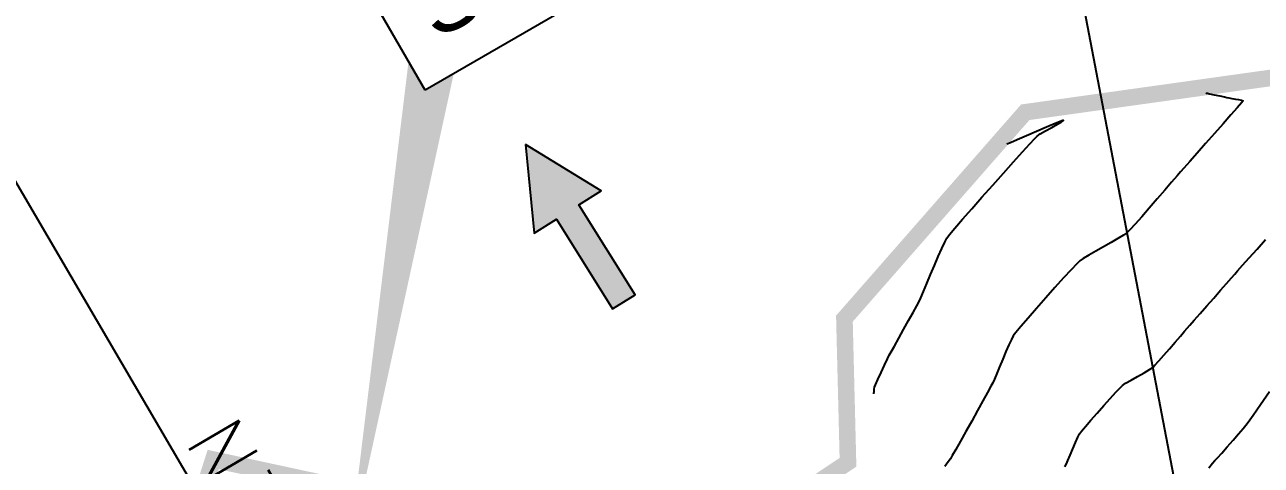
# Model space of a CAD drawing. Header units: feet. Extents: x 23 to 2149517, y -26 to 355304.
# Drawn here: x 2137437.8 to 2137587.3, y 341272.6 to 341325.8 of the extents above; entities that cross this region are included whole.
import ezdxf

# ---------------------------------------------------------------- set-up
doc = ezdxf.new("R2010")
doc.units = ezdxf.units.FT
doc.header["$MEASUREMENT"] = 0
for name, color, linetype in [('A-EC-CURLEX-MATTING', 6, 'Continuous'), ('A-EC-FLOW-ARROWS', 252, 'Continuous'), ('A-EC-SILT-FENCE', 4, 'SILT_FENCE'), ('A-EC-TXT', 7, 'Continuous'), ('C-TOPO-MAJR-N', 7, 'Continuous'), ('C-TOPO-MINR-N', 2, 'Continuous'), ('xhpc023-pt$0$V-PROP-SUBD-N', 7, 'Continuous'), ('xhpc023-pt$0$V-SUBD-TEXT-N', 2, 'Continuous')]:
    doc.layers.add(name, color=color, linetype=linetype)
doc.styles.get("Standard").update_dxf_attribs({"font": 'arial.ttf'})
doc.styles.add('xhpc023-pt$0$L70', font='simplex.shx', dxfattribs={"height": 7})
doc.linetypes.add('SILT_FENCE', pattern='A,0.5,-0.1,["SF",Standard,S=0.1,R=0,X=-0.1,Y=-0.05],-0.1', length=0.7)

# ---------------------------------------------------------------- blocks, each defined once
blk = doc.blocks.new('xhpc023-pt')
at = {"layer": 'xhpc023-pt$0$V-PROP-SUBD-N', "flags": 128}
for points in [[(2137518.561439743, 341574.9149130452), (2137600.893343006, 341144.8745268419)], [(2137551.710368871, 341110.3717389883), (2137390.962518955, 341385.1378512794)]]:
    blk.add_lwpolyline(points, dxfattribs=at)
at = {"layer": 'xhpc023-pt$0$V-SUBD-TEXT-N', "insert": (2137472.57126456, 341249.109693194), "char_height": 7, "attachment_point": 8, "rotation": 300.3291370663251, "style": 'xhpc023-pt$0$L70'}
blk.add_mtext('N30°19\'45"W', dxfattribs=at)
blk = doc.blocks.new('ARROW')
blk.add_hatch(color=256).paths.add_polyline_path([(0, 0), (12, 6), (12, 2), (28, 2), (28, -2), (12, -2), (12, -6)])
blk.add_lwpolyline([(0, 0), (12, 6), (12, 2), (28, 2), (28, -2), (12, -2), (12, -6), (0, 0)])

msp = doc.modelspace()

# ---------------------------------------------------------------- block references
at = {"layer": 'A-EC-CURLEX-MATTING'}
msp.add_blockref('xhpc023-pt', (0, 0), dxfattribs=at)

# ---------------------------------------------------------------- next in the draw order: linework, layer by layer
at = {"layer": 'A-EC-SILT-FENCE', "const_width": 2}
msp.add_lwpolyline([(2137248.976618717, 341144.5964798926), (2137292.356052416, 341132.9329123736), (2137292.356052416, 341132.9329123736), (2137330.633848711, 341134.9917909989), (2137433.554386569, 341188.5273212206), (2137460.615833738, 341273.3117653459), (2137518.999645151, 341260.7291873671), (2137537.345599925, 341272.9792755225), (2137536.912802249, 341290.329185467), (2137558.774163058, 341315.2591956157), (2137600.42164692, 341321.0855180783), (2137667.661490071, 341320.361607374), (2137690.904571754, 341279.6458281018)], dxfattribs=at)
at = {"layer": 'C-TOPO-MAJR-N', "color": 7, "linetype": 'Continuous', "lineweight": -3, "elevation": 570}
msp.add_lwpolyline([(2137563.544451434, 341272.408741485), (2137563.742038279, 341272.7809904669), (2137563.92130615, 341273.1836142276), (2137564.194850036, 341273.8351040136), (2137564.51747272, 341274.6096505139), (2137564.84397698, 341275.3814444171), (2137565.129165597, 341276.0246764121), (2137565.327841352, 341276.4135371877), (2137565.56537585, 341276.7181796832), (2137566.04566799, 341277.2880217542), (2137566.700957905, 341278.0464127356), (2137567.463485729, 341278.9167019617), (2137568.265491597, 341279.8222387672), (2137569.039215642, 341280.6863724868), (2137569.716897997, 341281.4324524548), (2137570.230778798, 341281.9838280062), (2137570.513098177, 341282.2638484754), (2137570.904370989, 341282.5232951182), (2137571.55864532, 341282.9046419114), (2137572.344389215, 341283.3469663298), (2137573.130070721, 341283.7893458486), (2137573.784157886, 341284.170857943), (2137574.175118755, 341284.4305800878), (2137574.455228151, 341284.7107325615), (2137574.930212922, 341285.2325580529), (2137575.537053849, 341285.9197779063), (2137576.212731712, 341286.6961134663), (2137576.894227296, 341287.4852860776), (2137577.51852138, 341288.2110170845), (2137578.022594746, 341288.7970278317), (2137578.343428175, 341289.1670396636), (2137578.661407792, 341289.5283606334), (2137579.2039132, 341290.1448107749), (2137579.909013047, 341290.9460173525), (2137580.714775985, 341291.8616076301), (2137581.559270661, 341292.821208872), (2137582.380565726, 341293.7544483423), (2137583.116729829, 341294.5909533052), (2137583.705831621, 341295.2603510247), (2137584.08593975, 341295.692268765), (2137584.439501721, 341296.0918904875), (2137585.045223116, 341296.7746310497), (2137585.846486511, 341297.6774348756), (2137586.786674477, 341298.7372463889), (2137587.80916959, 341299.8910100136)], dxfattribs=at)
at = {"layer": 'C-TOPO-MINR-N', "color": 2, "linetype": 'Continuous', "lineweight": -3}
for points, elevation in [([(2137580.604986947, 341317.5892758164), (2137580.611456867, 341317.5879143064), (2137580.645219854, 341317.5808093278), (2137580.72037843, 341317.5649931893), (2137580.789226947, 341317.5505049198), (2137581.029855347, 341317.4998678224), (2137581.595627403, 341317.380808498), (2137582.277348635, 341317.237349187), (2137582.865824564, 341317.1135121296), (2137583.15186071, 341317.0533195662), (2137583.38710015, 341317.003816505), (2137583.730995164, 341316.9314483002), (2137583.966234604, 341316.8819452389), (2137584.185157088, 341316.8455001248), (2137584.562857943, 341316.7820583524), (2137584.924805128, 341316.7090993904), (2137585.0964666, 341316.6441027076), (2137584.913192532, 341316.4112141522), (2137584.399505836, 341315.8132170847), (2137583.631619292, 341314.9348875392), (2137582.685745686, 341313.8610015498), (2137581.6380978, 341312.6763351501), (2137580.564888418, 341311.4656643745), (2137579.542330322, 341310.3137652568), (2137578.646636296, 341309.3054138309), (2137577.954019123, 341308.5253861308), (2137577.540691586, 341308.0584581906), (2137577.12257961, 341307.5765588849), (2137576.466425652, 341306.8139753673), (2137575.641907806, 341305.8549812959), (2137574.718704164, 341304.7838503289), (2137573.766492821, 341303.6848561243), (2137572.854951871, 341302.6422723401), (2137572.053759406, 341301.7403726346), (2137571.432593522, 341301.0634306658), (2137571.06113231, 341300.6957200918), (2137570.651659233, 341300.4143682704), (2137569.983356894, 341300.013206234), (2137569.142483529, 341299.5321867808), (2137568.215297374, 341299.011262709), (2137567.288056667, 341298.4903868167), (2137566.447019645, 341298.0095119022), (2137565.778444543, 341297.6085907636), (2137565.3685896, 341297.3275761993), (2137564.991551485, 341296.956766008), (2137564.314415615, 341296.2346332055), (2137563.413968613, 341295.2480396216), (2137562.366997108, 341294.0838470867), (2137561.250287725, 341292.8289174305), (2137560.140627089, 341291.5701124832), (2137559.114801828, 341290.3942940746), (2137558.249598566, 341289.388324035), (2137557.62180393, 341288.6390641941), (2137557.308204545, 341288.2333763822), (2137557.091928438, 341287.8247283332), (2137556.790125785, 341287.1661573857), (2137556.43243678, 341286.3401688864), (2137556.048501616, 341285.4292681813), (2137555.667960487, 341284.5159606172), (2137555.320453586, 341283.6827515403), (2137555.035621104, 341283.0121462971), (2137554.843103237, 341282.5866502339), (2137554.622724911, 341282.168694052), (2137554.211456388, 341281.4122843123), (2137553.656544157, 341280.4025539652), (2137553.005234711, 341279.2246359611), (2137552.30477454, 341277.9636632508), (2137551.602410133, 341276.7047687845), (2137550.945387983, 341275.5330855129), (2137550.38095458, 341274.5337463863), (2137549.956356414, 341273.7918843553), (2137549.718839976, 341273.3926323705), (2137549.464025847, 341273.0218749205), (2137549.054169563, 341272.4528618655)], 569), ([(2137540.470084993, 341281.2507301909), (2137540.471783501, 341281.2687928882), (2137540.478297822, 341281.3438612823), (2137540.494055605, 341281.5238120798), (2137540.521180899, 341281.80543711), (2137540.554073249, 341282.0444154477), (2137540.678089381, 341282.3317326294), (2137540.97205346, 341282.9826167295), (2137541.360556187, 341283.8321884498), (2137541.768188259, 341284.7155684916), (2137542.119540377, 341285.4678775566), (2137542.339203239, 341285.9242363464), (2137542.550055318, 341286.3114757854), (2137542.949544812, 341287.0245632089), (2137543.477605663, 341287.9607560201), (2137544.074171811, 341289.0173116221), (2137544.679177198, 341290.091487418), (2137545.232555764, 341291.0805408111), (2137545.674241449, 341291.8817292043), (2137545.944168194, 341292.392310001), (2137546.154569973, 341292.8570089425), (2137546.474418509, 341293.6083260812), (2137546.874079281, 341294.5648371315), (2137547.323917768, 341295.6451178077), (2137547.794299452, 341296.7677438239), (2137548.25558981, 341297.8512908947), (2137548.678154325, 341298.8143347342), (2137549.032358474, 341299.5754510568), (2137549.288567738, 341300.0532155767), (2137549.620918058, 341300.484757069), (2137550.278062227, 341301.2674301681), (2137551.19414077, 341302.3284389848), (2137552.303294213, 341303.59498763), (2137553.539663078, 341304.9942802147), (2137554.83738789, 341306.4535208496), (2137556.130609174, 341307.8999136456), (2137557.353467454, 341309.2606627136), (2137558.440103255, 341310.4629721645), (2137559.3246571, 341311.4340461091), (2137559.941269515, 341312.1010886584), (2137560.224081023, 341312.3913039231), (2137560.593340795, 341312.6333189697), (2137561.225978966, 341313.000891697), (2137561.973031199, 341313.4215314426), (2137562.685533155, 341313.8227475441), (2137563.130554487, 341314.0810216765), (2137563.341363333, 341314.213796143), (2137563.405475818, 341314.2645987495), (2137563.411028892, 341314.2769461655), (2137563.396451468, 341314.2774735308), (2137563.300719965, 341314.2485401415), (2137563.007884135, 341314.1377967467), (2137562.387026267, 341313.8857869399), (2137561.343870373, 341313.4488281249), (2137560.137756575, 341312.9356941557), (2137558.912043735, 341312.4099432679), (2137557.810090717, 341311.9351336969), (2137556.975256382, 341311.5748236782), (2137556.550899592, 341311.3925714472)], 568), ([(2137580.944784817, 341272.3193972358), (2137581.413901915, 341272.852456073), (2137581.704560741, 341273.182732365), (2137581.99517507, 341273.5094600865), (2137582.515649219, 341274.0927140416), (2137583.177073524, 341274.8349639793), (2137583.890538317, 341275.6386796483), (2137584.567133931, 341276.4063307975), (2137585.117950701, 341277.0403871758), (2137585.454078957, 341277.4433185321), (2137585.725813417, 341277.8254400831), (2137586.322112017, 341278.685144791), (2137587.193424011, 341279.9492450042), (2137588.290198653, 341281.5445530713)], 571)]:
    msp.add_lwpolyline(points, dxfattribs=dict(at, elevation=elevation))

# ---------------------------------------------------------------- next in the draw order: block references
at = {"layer": 'A-EC-FLOW-ARROWS', "xscale": -0.7999999999999998, "yscale": 0.8, "zscale": 0.8, "rotation": 122.0451205645739}
msp.add_blockref('ARROW', (2137498.366039084, 341311.3515890902), dxfattribs=at)

# ---------------------------------------------------------------- next in the draw order: texts
at = {"layer": 'A-EC-TXT', "insert": (2137476.790211315, 341342.2527795341, 552), "char_height": 8, "width": 136.63741816504, "attachment_point": 1, "rotation": 30.329137066136013, "bg_fill": 3, "box_fill_scale": 1.5, "bg_fill_color": 256, "bg_fill_transparency": 0}
msp.add_mtext('PROVIDE SLOPE SEEDING & MATTING', dxfattribs=at)

# ---------------------------------------------------------------- next in the draw order: linework, layer by layer
at = {"layer": 'A-EC-TXT', "elevation": 552}
msp.add_lwpolyline([(2137486.224699968, 341317.9117658433), (2137471.326109699, 341343.7168811492), (2137576.161261308, 341404.2434841506), (2137591.059851576, 341378.4383688449)], close=True, dxfattribs=at)
at = {"layer": 'A-EC-TXT'}
for points in [[(2137486.224699968, 341317.9117658433, 552), (2137476.940241838, 341261.5049250302, 552), (2137484.224699968, 341321.3758674585, 552), (2137476.940241838, 341261.5049250302, 552)], [(2137486.224699968, 341317.9117658433, 552), (2137476.940241838, 341261.5049250302, 552), (2137489.688801583, 341319.9117658434, 552), (2137476.940241838, 341261.5049250302, 552)]]:
    msp.add_solid(points, dxfattribs=at)

doc.saveas('drawing.dxf')
